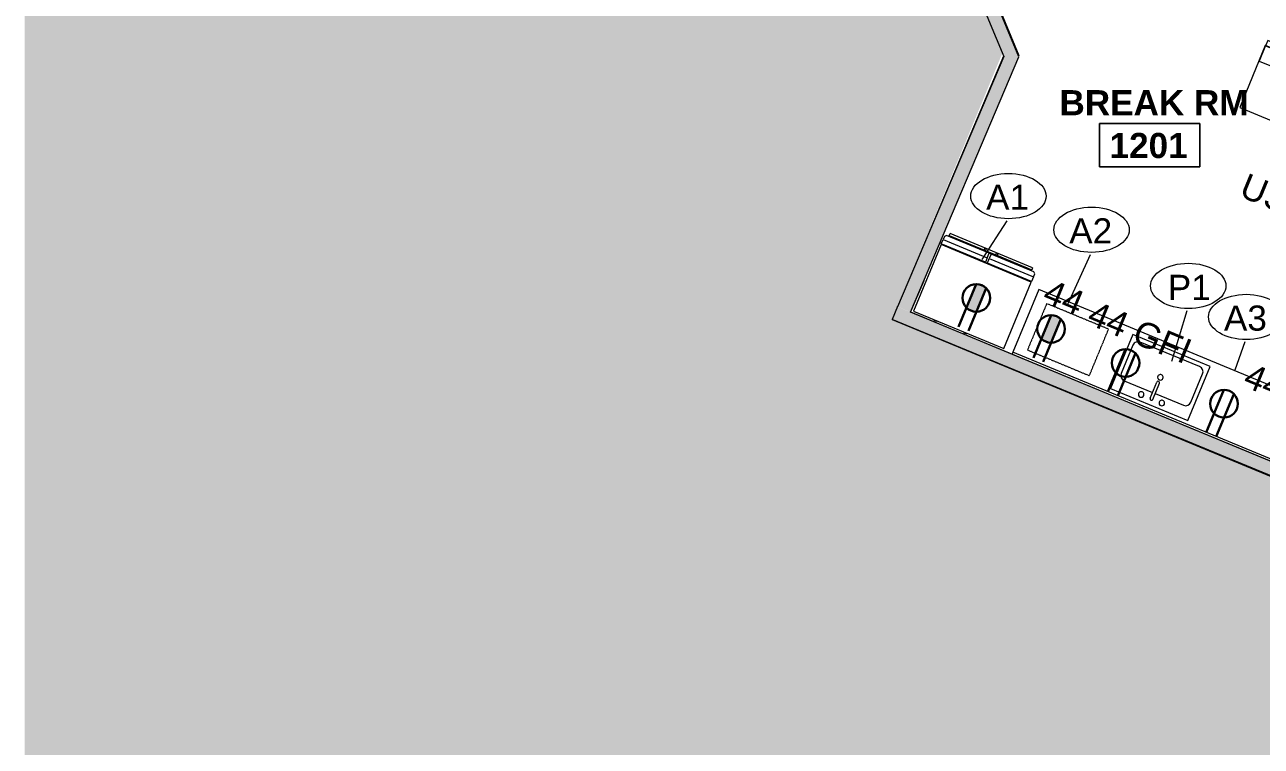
# Model space of a CAD drawing. Header units: inches. Extents: x 488 to 2071, y 800 to 2512.
# Drawn here: x 488.1 to 931.1, y 1318.8 to 1577.3 of the extents above; entities that cross this region are included whole.
import ezdxf

# ---------------------------------------------------------------- set-up
doc = ezdxf.new("R2010")
doc.units = ezdxf.units.IN
doc.header["$MEASUREMENT"] = 0
doc.linetypes.add('Dash', pattern=[0.25, 0.125, -0.125])
for name, color, linetype, lineweight in [('A-ANNO-NOTE', 131, 'Continuous', 30), ('A-AREA-IDEN', 2, 'Continuous', 9), ('A-DETL-GENF', 92, 'Continuous', 9), ('A-DETL-THIN', 151, 'Continuous', 9), ('A-Flor-Shel-Tptn', 8, 'Continuous', 9), ('A-WALL-PATT', 111, 'Continuous', 13), ('AI-Wall-Demz-E', 8, 'Continuous', 9), ('AI-Wall-Fill-E-2', 8, 'Continuous', 9), ('I-WALL', 2, 'Continuous', 9), ('P-SANR-FIXT', 6, 'Continuous', 9), ('P-SANR-FIXT-IDEN', 2, 'Continuous', 9), ('Q-CASE', 31, 'Continuous', 9), ('Q-SPCQ', 91, 'Continuous', 9), ('Q-SPCQ-HDLN', 91, 'Dash', 9), ('Q-SPCQ-IDEN', 132, 'Continuous', 9)]:
    doc.layers.add(name, color=color, linetype=linetype, lineweight=lineweight)
doc.styles.add('Arial', font='arial.ttf', dxfattribs={"height": 9})
doc.styles.add('Swis721 Lt BT', font='swissl.ttf', dxfattribs={"height": 9})
doc.styles.add('Swis721 Lt BT_B', font='', dxfattribs={"height": 9})
doc.styles.get('Swis721 Lt BT_B').set_extended_font_data('Swis721 Lt BT', bold=True)

# ---------------------------------------------------------------- blocks, each defined once
blk = doc.blocks.new('Revit Link EDITED_dwg-5488103-Level 1 POWER')
at = {"layer": 'AI-Wall-Fill-E-2'}
h = blk.add_hatch(color=7, dxfattribs=at)
h.paths.add_polyline_path([(888.45, 1226.24), (905.48, 1267.36), (944.19, 1251.32), (948.28, 1261.18), (943.66, 1263.09), (943.21, 1262.01), (947.83, 1260.1), (945.15, 1253.63), (940.53, 1255.55), (941.49, 1257.86), (902.78, 1273.89), (883.83, 1228.16)], flags=0)
h.paths.add_polyline_path([(962.05, 1294.44), (963.13, 1297.06), (958.51, 1298.96), (957.43, 1296.35), (958.51, 1295.9)], flags=0)
h.paths.add_polyline_path([(1002.73, 1392.63), (1002.73, 1392.68), (805.47, 1474.39), (805.47, 1474.34), (1002.69, 1392.65)], flags=0)
h.paths.add_polyline_path([(805.56, 1487.46), (838.83, 1565.84), (838.77, 1565.99), (806.52, 1489.72)], flags=0)
h.paths.add_polyline_path([(844.19, 1565.97), (844.28, 1566.22), (785.99, 1706.88), (785.85, 1706.82), (844.1, 1566.2)], flags=0)
h.paths.add_polyline_path([(784.42, 1710.28), (784.58, 1710.35), (736.87, 1825.51), (736.71, 1825.45), (784.36, 1710.42)], flags=0)
h.paths.add_polyline_path([(735.28, 1828.91), (735.44, 1828.98), (679.66, 1963.54), (679.55, 1963.46), (724.5, 1854.94)], flags=0)
h.paths.add_polyline_path([(630.52, 1928.39), (675.5, 1960.17), (675.36, 1960.5), (635, 1932.01), (632.5, 1933.05), (630.73, 1928.77), (500.42, 1982.75), (500.25, 1982.34), (629.94, 1928.62)], flags=0)
h.paths.add_polyline_path([(662.79, 1957.29), (678.88, 1964.24), (679.3, 1963.65), (679.57, 1963.84), (677.88, 1967.94), (666.53, 1959.93)], flags=0)
at = {"layer": 'AI-Wall-Demz-E', "color": 7}
blk.add_line((838.77, 1566), (805.56, 1487.46), dxfattribs=at)
at = {"layer": 'AI-Wall-Demz-E', "color": 7, "flags": 128}
for points in [[(835.02, 1588.58), (844.29, 1566.2), (844.19, 1565.97)], [(810.17, 1485.51), (805.47, 1474.39), (841.82, 1459.33)]]:
    blk.add_lwpolyline(points, dxfattribs=at)
blk = doc.blocks.new('C-Counter Top - ADJ HEIGHT-5257745-Level 1 POWER')
at = {"layer": 'Q-CASE'}
for p, q in [((62.25, 0), (-47.26, 0)), ((-47.26, 0), (-47.26, -0.75)), ((62.25, -0.75), (62.25, 0)), ((-47.26, -0.75), (-47.26, -25)), ((-47.26, -0.75), (62.25, -0.75)), ((62.25, -25), (62.25, -0.75)), ((-47.26, -25), (62.25, -25))]:
    blk.add_line(p, q, dxfattribs=at)
blk = doc.blocks.new('A-Refrigerator - A-Refrigerator-4739113-Level 1 POWER')
at = {"layer": 'Q-SPCQ'}
for p, q in [((17.5, 13.75), (-17.5, 13.75)), ((-17.5, 13.75), (-17.5, -12)), ((-3.18, 14), (-3.18, 13.75)), ((-3.16, 14), (-3.18, 14)), ((-3.18, 14), (-2.18, 14)), ((-2.18, 14), (-2.2, 14)), ((-2.18, 13.75), (-2.18, 14)), ((8.38, 14), (8.38, 13.75)), ((8.4, 14), (8.38, 14)), ((8.38, 14), (9.38, 14)), ((9.38, 14), (9.36, 14)), ((9.38, 13.75), (9.38, 14)), ((17.5, -12), (17.5, 13.75)), ((-17.5, -12), (17.5, -12)), ((-0.36, -12.19), (-17.5, -12.19)), ((-17.5, -12.19), (-17.5, -12.25)), ((-17.5, -12.25), (-0.36, -12.25)), ((-17.5, -14), (-17.5, -12.25)), ((-0.36, -12.25), (-0.36, -12.19)), ((17.5, -12.19), (-0.36, -12.19)), ((-0.36, -12.25), (-0.36, -14)), ((0.39, -12.25), (17.5, -12.25)), ((0.39, -14), (0.39, -12.25)), ((17.5, -12.25), (17.5, -12.19)), ((17.5, -12.25), (17.5, -14)), ((-0.36, -14), (-17.5, -14)), ((-17.5, -14), (-17.5, -15.21)), ((-17.5, -15.21), (-16.96, -15.75)), ((-16.96, -15.75), (-0.36, -15.75)), ((-2.39, -16.13), (-16, -16.13)), ((-16, -16.88), (-16, -16.13)), ((-16, -16.88), (16, -16.88)), ((-14.19, -15.75), (-14.19, -16.13)), ((-14.19, -15.75), (-14.19, -16.18)), ((-13.81, -16.13), (-13.81, -15.75)), ((-13.81, -16.18), (-13.81, -15.75)), ((-2.42, -15.75), (-2.42, -16.18)), ((-2.42, -15.75), (-2.42, -16.18)), ((2.07, -16.13), (-2.07, -16.13)), ((-2.04, -16.2), (-2.04, -15.75)), ((-2.04, -16.2), (-2.04, -15.75)), ((-0.36, -15.75), (-0.36, -14)), ((-0.36, -15.75), (0.39, -15.75)), ((17.5, -14), (0.39, -14)), ((0.39, -14), (0.39, -15.75)), ((0.39, -15.75), (16.89, -15.75)), ((2.04, -15.75), (2.04, -16.2)), ((2.04, -15.75), (2.04, -16.2)), ((16, -16.13), (2.39, -16.13)), ((2.42, -16.18), (2.42, -15.75)), ((2.42, -16.18), (2.42, -15.75)), ((13.81, -15.75), (13.81, -16.13)), ((13.81, -15.75), (13.81, -16.18)), ((14.19, -16.13), (14.19, -15.75)), ((14.19, -16.18), (14.19, -15.75)), ((16, -16.13), (16, -16.88)), ((16.89, -15.75), (17.5, -15.14)), ((17.5, -15.14), (17.5, -14))]:
    blk.add_line(p, q, dxfattribs=at)
for centre, start, end in [((-2.25, -16.5), 90, 270), ((-2.25, -16.5), 270, 90), ((2.25, -16.5), 90, 270), ((2.25, -16.5), 270, 90)]:
    blk.add_arc(centre, 0.375, start, end, dxfattribs=at)
blk = doc.blocks.new('Sink Kitchen-Single - 30_ x 21_-5089382-Level 1 POWER')
at = {"layer": 'P-SANR-FIXT'}
for p, q in [((15.62, 10.59), (-14.38, 10.59)), ((-14.38, 10.59), (-14.38, -10.41)), ((15.62, -10.41), (15.62, 10.59)), ((0.12, 6.09), (-10.88, 6.09)), ((0.12, 8.34), (0.12, 2.09)), ((1.12, 8.34), (1.12, 2.09)), ((12.12, 6.09), (1.12, 6.09)), ((-12.88, 4.09), (-12.88, -6.91)), ((14.12, -6.91), (14.12, 4.09)), ((-14.38, -10.41), (15.62, -10.41)), ((-10.88, -8.91), (12.12, -8.91))]:
    blk.add_line(p, q, dxfattribs=at)
for centre, radius, start, end in [((-3.38, 8.34), 1, 360, 180), ((4.62, 8.34), 1, 360, 180), ((-10.88, 4.09), 2, 90, 180), ((-3.38, 8.34), 1, 180, 0), ((0.62, 8.34), 0.5, 360, 180), ((4.62, 8.34), 1, 180, 360), ((12.12, 4.09), 2, 360, 90), ((0.62, 0), 1, 360, 180), ((0.62, 0), 1, 180, 0), ((0.62, 2.09), 0.5, 180, 0), ((-10.88, -6.91), 2, 180, 270), ((12.12, -6.91), 2, 270, 0)]:
    blk.add_arc(centre, radius, start, end, dxfattribs=at)
blk = doc.blocks.new('Booth Seat1 - Booth Seat-5220243-Level 1 POWER')
at = {"layer": 'Q-CASE', "lineweight": 20}
for p, q in [((931.88, 1568.7), (931.16, 1566.84)), ((1051.22, 1522.9), (931.88, 1568.7)), ((931.13, 1566.85), (928.98, 1561.25)), ((1050.5, 1521.03), (931.13, 1566.85)), ((931.16, 1566.84), (1050.5, 1521.03)), ((928.98, 1561.25), (1048.35, 1515.43)), ((1048.35, 1515.43), (1050.5, 1521.03)), ((1050.5, 1521.03), (1051.22, 1522.9))]:
    blk.add_line(p, q, dxfattribs=at)
at = {"layer": 'Q-CASE'}
for p, q in [((931.06, 1566.88), (922.46, 1544.47)), ((931.13, 1566.85), (931.06, 1566.88)), ((922.46, 1544.47), (944.85, 1535.87)), ((947.42, 1534.89), (1000.47, 1514.53)), ((1003.03, 1513.54), (1041.86, 1498.64))]:
    blk.add_line(p, q, dxfattribs=at)
blk = doc.blocks.new('A-Refrigerator-generic - A-Microwave 2-5451699-Level 1 POWER')
at = {"layer": 'Q-SPCQ-HDLN'}
for p, q in [((-12, 9), (-12, -9)), ((12, 9), (-12, 9)), ((12, -9), (12, 9)), ((-12, -9), (12, -9))]:
    blk.add_line(p, q, dxfattribs=at)
blk = doc.blocks.new('Room Tag - Room Name and Number-3379422-Level 1 POWER')
at = {"layer": 'A-AREA-IDEN'}
for p, q in [((-0.1881, -0.1636), (-0.1881, -0.0018)), ((-0.1881, -0.0018), (0.1869, -0.0018)), ((0.1869, -0.0018), (-0.1881, -0.0018)), ((-0.1881, -0.0018), (-0.1881, -0.1636)), ((0.1869, -0.0018), (0.1869, -0.1636)), ((0.1869, -0.1636), (0.1869, -0.0018)), ((0.1869, -0.1636), (-0.1881, -0.1636)), ((-0.1881, -0.1636), (0.1869, -0.1636))]:
    blk.add_line(p, q, dxfattribs=at)
blk = doc.blocks.new('Appliance_Specialty Equipment Tag - Standard-3515593-Level 1 POWER')
at = {"layer": 'Q-SPCQ-IDEN'}
blk.add_ellipse((-0.0499, 0.0037), major_axis=(-0.1406, 0), ratio=0.600473, dxfattribs=at)
blk = doc.blocks.new('Plumbing Equipment Tag - Standard-3394155-Level 1 POWER')
at = {"layer": 'P-SANR-FIXT-IDEN'}
blk.add_ellipse((-0.0499, 0.0037), major_axis=(-0.1406, 0), ratio=0.600473, dxfattribs=at)

msp = doc.modelspace()

# ---------------------------------------------------------------- hatches: boundary and pattern name
at = {"layer": 'A-ANNO-NOTE', "lineweight": 9}
for points in [[(825.5, 1475.93), (832.51, 1482.85), (828.98, 1484.33), (825.62, 1476.22)], [(830.26, 1484.2), (829.77, 1484.29), (829.08, 1484.33)], [(832.38, 1482.99), (830.26, 1484.2), (829.08, 1484.33)], [(832.51, 1482.85), (832.38, 1482.99), (829.08, 1484.33)], [(825.57, 1475.86), (832.51, 1482.85), (825.5, 1475.93)], [(825.64, 1475.8), (832.51, 1482.85), (825.57, 1475.86)], [(825.72, 1475.73), (832.51, 1482.85), (825.64, 1475.8)], [(825.79, 1475.66), (832.51, 1482.85), (825.72, 1475.73)], [(825.87, 1475.6), (832.51, 1482.85), (825.79, 1475.66)], [(825.94, 1475.54), (832.51, 1482.85), (825.87, 1475.6)], [(826.02, 1475.48), (832.51, 1482.85), (825.94, 1475.54)], [(826.1, 1475.42), (832.51, 1482.85), (826.02, 1475.48)], [(826.18, 1475.36), (832.51, 1482.85), (826.1, 1475.42)], [(826.26, 1475.31), (832.51, 1482.85), (826.18, 1475.36)], [(826.34, 1475.25), (832.51, 1482.85), (826.26, 1475.31)], [(826.43, 1475.2), (832.51, 1482.85), (826.34, 1475.25)], [(826.51, 1475.15), (832.51, 1482.85), (826.43, 1475.2)], [(826.6, 1475.1), (832.51, 1482.85), (826.51, 1475.15)], [(826.68, 1475.05), (832.51, 1482.85), (826.6, 1475.1)], [(826.77, 1475.01), (832.51, 1482.85), (826.68, 1475.05)], [(826.86, 1474.96), (832.51, 1482.85), (826.77, 1475.01)], [(826.95, 1474.92), (832.51, 1482.85), (826.86, 1474.96)], [(827.04, 1474.88), (832.51, 1482.85), (826.95, 1474.92)], [(827.13, 1474.84), (832.51, 1482.85), (827.04, 1474.88)], [(827.22, 1474.81), (832.51, 1482.85), (827.13, 1474.84)], [(827.31, 1474.77), (832.51, 1482.85), (827.22, 1474.81)], [(827.4, 1474.74), (832.51, 1482.85), (827.31, 1474.77)], [(827.49, 1474.71), (832.51, 1482.85), (827.4, 1474.74)], [(827.59, 1474.68), (832.51, 1482.85), (827.49, 1474.71)], [(827.68, 1474.65), (832.51, 1482.85), (827.59, 1474.68)], [(827.78, 1474.62), (832.51, 1482.85), (827.68, 1474.65)], [(827.87, 1474.6), (832.51, 1482.85), (827.78, 1474.62)], [(827.97, 1474.58), (832.51, 1482.85), (827.87, 1474.6)], [(828.07, 1474.56), (832.51, 1482.85), (827.97, 1474.58)], [(828.16, 1474.54), (832.51, 1482.85), (828.07, 1474.56)], [(828.26, 1474.53), (832.51, 1482.85), (828.16, 1474.54)], [(828.36, 1474.51), (832.51, 1482.85), (828.26, 1474.53)], [(828.45, 1474.5), (832.51, 1482.85), (828.36, 1474.51)], [(828.55, 1474.49), (832.51, 1482.85), (828.45, 1474.5)], [(828.65, 1474.48), (832.51, 1482.85), (828.55, 1474.49)], [(828.75, 1474.47), (832.51, 1482.85), (828.65, 1474.48)], [(828.85, 1474.47), (832.51, 1482.85), (828.75, 1474.47)], [(828.95, 1474.47), (832.51, 1482.85), (828.85, 1474.47)], [(829.04, 1474.47), (832.51, 1482.85), (828.95, 1474.47)], [(832.38, 1482.99), (830.82, 1484.02), (830.26, 1484.2)], [(831.78, 1483.5), (831.53, 1483.67), (830.82, 1484.02)], [(832.38, 1482.99), (831.78, 1483.5), (830.82, 1484.02)], [(832.38, 1482.99), (832.24, 1483.13), (831.78, 1483.5)], [(852.3, 1464.84), (859.31, 1471.75), (855.77, 1473.23)], [(852.37, 1464.77), (859.31, 1471.75), (852.3, 1464.84)], [(852.44, 1464.7), (859.31, 1471.75), (852.37, 1464.77)], [(852.51, 1464.63), (859.31, 1471.75), (852.44, 1464.7)], [(852.58, 1464.57), (859.31, 1471.75), (852.51, 1464.63)], [(852.66, 1464.5), (859.31, 1471.75), (852.58, 1464.57)], [(852.74, 1464.44), (859.31, 1471.75), (852.66, 1464.5)], [(852.81, 1464.38), (859.31, 1471.75), (852.74, 1464.44)], [(852.89, 1464.32), (859.31, 1471.75), (852.81, 1464.38)], [(852.97, 1464.27), (859.31, 1471.75), (852.89, 1464.32)], [(853.05, 1464.21), (859.31, 1471.75), (852.97, 1464.27)], [(853.13, 1464.16), (859.31, 1471.75), (853.05, 1464.21)], [(853.22, 1464.1), (859.31, 1471.75), (853.13, 1464.16)], [(853.3, 1464.05), (859.31, 1471.75), (853.22, 1464.1)], [(853.39, 1464), (859.31, 1471.75), (853.3, 1464.05)], [(853.47, 1463.96), (859.31, 1471.75), (853.39, 1464)], [(853.56, 1463.91), (859.31, 1471.75), (853.47, 1463.96)], [(853.65, 1463.87), (859.31, 1471.75), (853.56, 1463.91)], [(853.74, 1463.82), (859.31, 1471.75), (853.65, 1463.87)], [(853.83, 1463.78), (859.31, 1471.75), (853.74, 1463.82)], [(853.92, 1463.75), (859.31, 1471.75), (853.83, 1463.78)], [(854.01, 1463.71), (859.31, 1471.75), (853.92, 1463.75)], [(854.1, 1463.67), (859.31, 1471.75), (854.01, 1463.71)], [(854.19, 1463.64), (859.31, 1471.75), (854.1, 1463.67)], [(854.29, 1463.61), (859.31, 1471.75), (854.19, 1463.64)], [(854.38, 1463.58), (859.31, 1471.75), (854.29, 1463.61)], [(854.48, 1463.55), (859.31, 1471.75), (854.38, 1463.58)], [(854.57, 1463.53), (859.31, 1471.75), (854.48, 1463.55)], [(854.67, 1463.5), (859.31, 1471.75), (854.57, 1463.53)], [(854.76, 1463.48), (859.31, 1471.75), (854.67, 1463.5)], [(854.86, 1463.46), (859.31, 1471.75), (854.76, 1463.48)], [(854.96, 1463.44), (859.31, 1471.75), (854.86, 1463.46)], [(855.05, 1463.43), (859.31, 1471.75), (854.96, 1463.44)], [(855.15, 1463.41), (859.31, 1471.75), (855.05, 1463.43)], [(855.25, 1463.4), (859.31, 1471.75), (855.15, 1463.41)], [(855.35, 1463.39), (859.31, 1471.75), (855.25, 1463.4)], [(855.44, 1463.38), (859.31, 1471.75), (855.35, 1463.39)], [(855.54, 1463.38), (859.31, 1471.75), (855.44, 1463.38)], [(855.64, 1463.37), (859.31, 1471.75), (855.54, 1463.38)], [(855.74, 1463.37), (859.31, 1471.75), (855.64, 1463.37)], [(855.84, 1463.37), (859.31, 1471.75), (855.74, 1463.37)], [(857.05, 1473.1), (856.56, 1473.2), (855.87, 1473.24)], [(859.17, 1471.89), (857.05, 1473.1), (855.87, 1473.24)], [(859.31, 1471.75), (859.17, 1471.89), (855.87, 1473.24)], [(859.17, 1471.89), (857.61, 1472.92), (857.05, 1473.1)], [(858.57, 1472.41), (858.32, 1472.57), (857.61, 1472.92)], [(859.17, 1471.89), (858.57, 1472.41), (857.61, 1472.92)], [(859.17, 1471.89), (859.03, 1472.03), (858.57, 1472.41)]]:
    msp.add_hatch(color=256, dxfattribs=at).paths.add_polyline_path(points, flags=0)
at = {"layer": 'A-DETL-GENF'}
h = msp.add_hatch(color=9, dxfattribs=at)
h.paths.add_polyline_path([(1231.21, 799.94), (1415.16, 799.94), (1461.44, 911.67), (1454.19, 914.67), (1460.19, 929.16), (1467.44, 926.16), (1483.65, 965.29), (1375.23, 1012.17), (1376.16, 1014.32), (1339.44, 1030.19), (1338.51, 1028.04), (1114.81, 1124.75), (1093.18, 1072.51), (1093.12, 1072.51), (1093.09, 1072.46), (997, 1112.26), (954.85, 1010.5), (954.06, 1010.84), (953.51, 1009.5), (920.23, 1023.28), (831.49, 809.04), (756.81, 839.97), (759.15, 845.61), (547.33, 933.35), (585.4, 1025.28), (752.68, 955.99), (848.55, 1187.43), (864.26, 1180.91), (870.06, 1194.9), (874.34, 1193.12), (905.88, 1265.96), (939.16, 1252.24), (939.58, 1253.23), (905.48, 1267.36), (888.45, 1226.24), (883.83, 1228.16), (902.78, 1273.89), (941.49, 1257.87), (943.66, 1263.09), (943.83, 1263.02), (958.13, 1296.06), (957.43, 1296.35), (996.19, 1389.93), (798.83, 1471.68), (838.32, 1567.02), (675.55, 1959.92), (630.52, 1928.39), (509.26, 1978.61), (488.05, 1927.42), (488.05, 799.94), (962.16, 799.94)], flags=0)
h.paths.add_polyline_path([(776.32, 846.05), (776.32, 846.05), (774.9, 846.64)], flags=0)
h.paths.add_polyline_path([(771.7, 847.96), (773.87, 853.2), (778.49, 851.28), (792.27, 884.54), (787.64, 886.46), (791.76, 896.39), (782.02, 900.42), (885.31, 1149.79), (845.1, 1166.44), (737.24, 906.04), (608.76, 959.26), (610.61, 963.74), (734.62, 912.38), (750.86, 951.6), (588.29, 1018.94), (553.94, 936.02), (761.06, 850.23), (761.82, 852.06), (771.32, 848.12)], flags=0)
h.paths.add_polyline_path([(793.67, 901.01), (895.06, 1145.78), (889.96, 1147.88), (788.57, 903.12), (792.27, 901.59)], flags=0)
h.paths.add_polyline_path([(1208.68, 1017.04), (1194.19, 1023.04), (1200.19, 1037.54), (1214.69, 1031.54), (1213.24, 1028.04)], flags=0)
h.paths.add_polyline_path([(1090.45, 1079.14), (1112.07, 1131.34), (1230.33, 1082.36), (1281.61, 1206.16), (1128.37, 1269.63), (1102.35, 1206.86), (1094.97, 1209.92), (1123.94, 1280.18), (1040.89, 1314.58), (990.18, 1192.17), (1069.67, 1159.21), (1060.48, 1137.02), (1055.86, 1138.93), (1063.1, 1156.5), (988.25, 1187.5), (980.98, 1169.95), (980.1, 1170.31), (966.38, 1137.03), (967.2, 1136.69), (964.91, 1131.14), (1039.78, 1100.13), (1042.08, 1105.67), (1046.7, 1103.76), (1044.4, 1098.22), (1088.56, 1079.93)], flags=0)
h.paths.add_polyline_path([(887.16, 1154.26), (891.3, 1164.3), (851.25, 1180.89), (847.09, 1170.85), (885.31, 1155.02)], flags=0)
h.paths.add_polyline_path([(904.36, 1164.29), (905.85, 1167.9), (870.61, 1183.16), (868.88, 1179), (904.34, 1164.3)], flags=0)
h.paths.add_polyline_path([(1283.14, 1209.85), (1287.81, 1221.14), (1134.66, 1284.58), (1129.99, 1273.29), (1281.61, 1210.49)], flags=0)
h.paths.add_polyline_path([(1289.34, 1224.83), (1290.07, 1226.59), (1331.78, 1327.29), (1322.58, 1336.49), (1309.06, 1349.25), (1221.09, 1385.7), (1246.73, 1447.6), (1198.68, 1467.46), (1196.39, 1461.95), (1191.73, 1463.89), (1193.99, 1469.44), (1118.06, 1500.89), (1115.77, 1495.35), (1114.37, 1495.93), (1100.65, 1462.65), (1101.99, 1462.09), (1095.1, 1445.46), (1171.08, 1414.03), (1177.95, 1430.63), (1182.62, 1428.69), (1173.78, 1407.4), (1093.17, 1440.79), (1042.46, 1318.38), (1081.48, 1302.23), (1125.55, 1284.06), (1154.48, 1354.23), (1162.11, 1351.08), (1136.1, 1288.31), (1287.81, 1225.47)], flags=0)
h.paths.add_polyline_path([(589.16, 1272.98), (574.66, 1278.98), (580.66, 1293.48), (595.16, 1287.48)], flags=0)
h.paths.add_polyline_path([(1338.28, 1342.98), (1375.21, 1432.15), (1292.74, 1466.31), (1291.68, 1465.88), (1291.54, 1466.2), (1289.55, 1465.37), (1287.64, 1469.99), (1294.3, 1472.75), (1263.3, 1547.54), (1207.64, 1524.53), (1195.14, 1554.67), (1168.82, 1543.77), (1168.46, 1544.64), (1135.2, 1530.87), (1135.56, 1529.99), (1128.98, 1527.25), (1120, 1505.56), (1246.75, 1453.06), (1254.38, 1456.21), (1256.29, 1451.59), (1254.59, 1450.89), (1254.72, 1450.57), (1253.1, 1449.9), (1234.13, 1404.09), (1257.45, 1394.41), (1250.97, 1378.72), (1331.47, 1345.38), (1333.68, 1347.58), (1338.22, 1343.04)], flags=0)
h.paths.add_polyline_path([(1246.34, 1380.64), (1250.93, 1391.72), (1232.21, 1399.47), (1227.64, 1388.39), (1238.78, 1383.77)], flags=0)
h.paths.add_polyline_path([(717.73, 1583.41), (703.24, 1589.41), (709.24, 1603.9), (723.74, 1597.9)], flags=0)
at = {"layer": 'A-WALL-PATT', "lineweight": 9}
h = msp.add_hatch(color=7, dxfattribs=at)
h.paths.add_polyline_path([(838.83, 1565.84), (841.57, 1572.29), (700.34, 1913.27), (695.72, 1911.35), (838.78, 1565.98)], flags=0)
h.paths.add_polyline_path([(680.41, 1948.31), (685.03, 1950.22), (679.55, 1963.46), (675.36, 1960.5), (679.62, 1950.22)], flags=0)
for points in [[(805.43, 1474.36), (844.25, 1565.84), (841.57, 1572.29), (800.83, 1476.26), (805.41, 1474.37)], [(1000.82, 1388.02), (1002.69, 1392.65), (800.73, 1476.27), (798.84, 1471.67), (1000.81, 1388.02)]]:
    msp.add_hatch(color=7, dxfattribs=at).paths.add_polyline_path(points, flags=0)

# ---------------------------------------------------------------- linework, layer by layer
at = {"layer": 'A-ANNO-NOTE'}
for p, q in [((822.67, 1469.1), (829, 1484.37)), ((822.67, 1469.1), (829, 1484.37)), ((826.21, 1467.63), (832.54, 1482.9)), ((849.46, 1458), (855.79, 1473.27)), ((849.46, 1458), (855.79, 1473.27)), ((853.01, 1456.53), (859.33, 1471.8)), ((876.16, 1445.82), (882.48, 1461.08)), ((876.16, 1445.82), (882.48, 1461.08)), ((879.7, 1444.35), (886.02, 1459.62)), ((911.44, 1431.2), (917.76, 1446.47)), ((911.44, 1431.2), (917.76, 1446.47)), ((914.98, 1429.74), (921.3, 1445))]:
    msp.add_line(p, q, dxfattribs=at)
at = {"layer": 'A-ANNO-NOTE', "lineweight": 9}
for p, q in [((828.98, 1484.33), (825.5, 1475.93)), ((829.04, 1474.47), (832.51, 1482.85)), ((855.77, 1473.23), (852.3, 1464.84)), ((855.84, 1463.37), (859.31, 1471.75))]:
    msp.add_line(p, q, dxfattribs=at)
at = {"layer": 'A-ANNO-NOTE'}
for centre in [(829.02, 1479.42), (855.81, 1468.32), (882.51, 1456.13), (917.79, 1441.52)]:
    msp.add_circle(centre, 4.95, dxfattribs=at)
at = {"layer": 'A-ANNO-NOTE', "lineweight": 9}
for centre, radius, start, end in [((829.17, 1479.83), 4.5, 42.0161, 92.4238), ((829.02, 1479.42), 4.95, 224.7249, 270.2761), ((855.96, 1468.74), 4.5, 42.0161, 92.4238), ((855.81, 1468.32), 4.95, 224.7249, 270.2761)]:
    msp.add_arc(centre, radius, start, end, dxfattribs=at)
at = {"layer": 'A-DETL-THIN'}
msp.add_line((998.52, 1389.34), (798.83, 1471.68), dxfattribs=at)
at = {"layer": 'I-WALL', "color": 55, "lineweight": 20}
for p, q in [((695.72, 1911.35), (838.83, 1565.84)), ((844.26, 1565.81), (736.71, 1825.45)), ((838.83, 1565.84), (800.81, 1476.27)), ((805.43, 1474.36), (844.26, 1565.81)), ((800.74, 1476.3), (798.83, 1471.68)), ((800.81, 1476.27), (800.74, 1476.3)), ((798.83, 1471.68), (996.19, 1389.93)), ((1002.73, 1392.63), (805.43, 1474.36))]:
    msp.add_line(p, q, dxfattribs=at)
at = {"layer": 'P-SANR-FIXT-IDEN'}
msp.add_line((899.03, 1456.71), (904.55, 1474.91), dxfattribs=at)
at = {"layer": 'Q-SPCQ-IDEN'}
for p, q in [((831.11, 1493.23), (840.11, 1507.09)), ((861.88, 1477.41), (869.91, 1495.03)), ((921.8, 1453.61), (925.33, 1463.8))]:
    msp.add_line(p, q, dxfattribs=at)

# ---------------------------------------------------------------- block references
at = {"layer": 'A-AREA-IDEN', "xscale": 95.99999999999994, "yscale": 95.99999999999994, "zscale": 95.99999999999994}
msp.add_blockref('Room Tag - Room Name and Number-3379422-Level 1 POWER', (891.18, 1542.12), dxfattribs=at)
at = {"layer": 'A-Flor-Shel-Tptn', "color": 7}
msp.add_blockref('Revit Link EDITED_dwg-5488103-Level 1 POWER', (0, 0), dxfattribs=at)
at = {"layer": 'P-SANR-FIXT', "rotation": 157.5004790076935}
msp.add_blockref('Sink Kitchen-Single - 30_ x 21_-5089382-Level 1 POWER', (895.56, 1450.75), dxfattribs=at)
at = {"layer": 'P-SANR-FIXT-IDEN', "xscale": 95.99999999999994, "yscale": 95.99999999999994, "zscale": 95.99999999999994}
msp.add_blockref('Plumbing Equipment Tag - Standard-3394155-Level 1 POWER', (909.74, 1483.36), dxfattribs=at)
at = {"layer": 'Q-CASE'}
for name, p, rotation in [('Booth Seat1 - Booth Seat-5220243-Level 1 POWER', (-36.71, 26.29), 358.591875071739), ('C-Counter Top - ADJ HEIGHT-5257745-Level 1 POWER', (899.33, 1435.51), 157.5004790076932)]:
    msp.add_blockref(name, p, dxfattribs=dict(at, rotation=rotation))
at = {"layer": 'Q-SPCQ', "rotation": 157.5004790076932}
for name, p in [('A-Refrigerator - A-Refrigerator-4739113-Level 1 POWER', (827.95, 1480.73)), ('A-Refrigerator-generic - A-Microwave 2-5451699-Level 1 POWER', (861.88, 1464.5))]:
    msp.add_blockref(name, p, dxfattribs=at)
at = {"layer": 'Q-SPCQ-IDEN', "xscale": 95.99999999999994, "yscale": 95.99999999999994, "zscale": 95.99999999999994}
for p in [(845.31, 1515.53), (875.1, 1503.47), (930.53, 1472.25)]:
    msp.add_blockref('Appliance_Specialty Equipment Tag - Standard-3515593-Level 1 POWER', p, dxfattribs=at)

# ---------------------------------------------------------------- texts
at = {"layer": 'A-ANNO-NOTE', "lineweight": 9, "char_height": 9, "attachment_point": 1, "style": 'Swis721 Lt BT'}
for s, insert, width, rotation in [('USB', (926.18, 1524.33), 30.3, 337.5919), ('44', (855.67, 1486.39), 16.362, 337.5005), ('44 GFI', (871.62, 1478.66), 44.541, 337.5005), ('44 GFI', (927.56, 1456.3), 44.541, 337.5005)]:
    msp.add_mtext(s, dxfattribs=dict(at, insert=insert, width=width, rotation=rotation))
at = {"layer": 'A-AREA-IDEN', "char_height": 9, "attachment_point": 1, "style": 'Swis721 Lt BT_B'}
for s, insert, width in [('BREAK RM', (858.82, 1553.84), 78.174), ('1201', (876.77, 1538.52), 33.936)]:
    msp.add_mtext(s, dxfattribs=dict(at, insert=insert, width=width))
at = {"layer": 'P-SANR-FIXT-IDEN', "insert": (897.62, 1487.69), "char_height": 9, "width": 17.574, "attachment_point": 1, "style": 'Swis721 Lt BT'}
msp.add_mtext('P1', dxfattribs=at)
at = {"layer": 'Q-SPCQ-IDEN', "char_height": 9, "width": 18.786, "attachment_point": 1, "style": 'Arial'}
for s, insert in [('A1', (832.53, 1519.99)), ('A2', (862.32, 1507.93)), ('A3', (917.75, 1476.7))]:
    msp.add_mtext(s, dxfattribs=dict(at, insert=insert))

doc.saveas('drawing.dxf')
